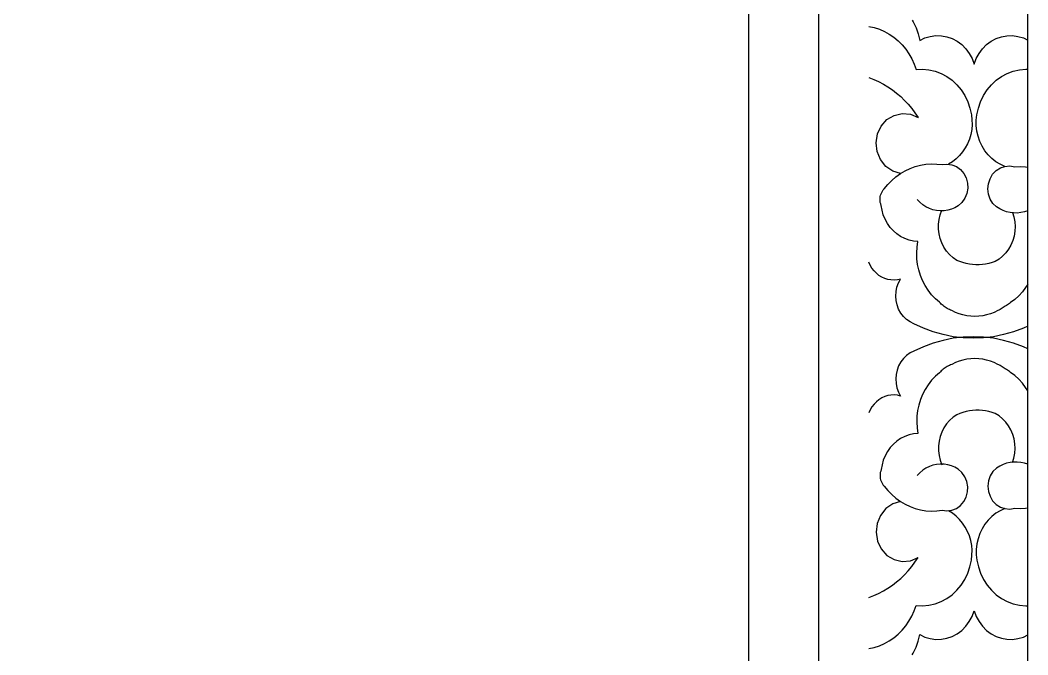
# Model space of a CAD drawing. Extents: x 1188826 to 1909461, y 608442 to 1651179.
# Drawn here: x 1660401.7 to 1660852.5, y 1029135.4 to 1029419.3 of the extents above; entities that cross this region are included whole.
import ezdxf

# ---------------------------------------------------------------- set-up
doc = ezdxf.new("R2010")
doc.units = 0
doc.header["$LTSCALE"] = 1000
doc.header["$MEASUREMENT"] = 0
doc.layers.add('窗', color=4, linetype='Continuous')
doc.layers.add('立面线', color=40, linetype='Continuous')

# ---------------------------------------------------------------- blocks, each defined once
blk = doc.blocks.new('EHYTERHT5EHTER')
at = {"layer": '窗', "ltscale": 3}
blk.add_lwpolyline([(76049.19, -231660.6), (77243.13, -231660.6), (77243.13, -233330.6), (76049.19, -233330.6)], close=True, dxfattribs=at)

msp = doc.modelspace()

# ---------------------------------------------------------------- linework, layer by layer
at = {"layer": '立面线'}
for p, q in [((1660727.68, 1028413.42), (1660727.66, 1032663.42)), ((1660758.89, 1032633.42), (1660758.89, 1028443.42)), ((1660852.52, 1028443.42), (1660852.52, 1032543.42)), ((1660800.79, 1029419.28), (1660801.26, 1029418.5)), ((1660781.41, 1029416.47), (1660783.79, 1029415.96)), ((1660783.79, 1029415.96), (1660786.11, 1029415.22)), ((1660786.11, 1029415.22), (1660788.36, 1029414.25)), ((1660801.26, 1029418.5), (1660802.51, 1029415.87)), ((1660802.51, 1029415.87), (1660803.5, 1029413.1)), ((1660788.36, 1029414.25), (1660790.52, 1029413.06)), ((1660790.52, 1029413.06), (1660792.57, 1029411.66)), ((1660792.57, 1029411.66), (1660794.5, 1029410.07)), ((1660803.5, 1029413.1), (1660804.23, 1029410.25)), ((1660804.23, 1029410.25), (1660806.5, 1029411.33)), ((1660806.5, 1029411.33), (1660808.89, 1029412.04)), ((1660808.89, 1029412.04), (1660811.36, 1029412.37)), ((1660811.36, 1029412.37), (1660813.84, 1029412.31)), ((1660813.84, 1029412.31), (1660816.29, 1029411.87)), ((1660816.29, 1029411.87), (1660818.65, 1029411.05)), ((1660818.65, 1029411.05), (1660820.88, 1029409.86)), ((1660836.13, 1029409.86), (1660838.36, 1029411.05)), ((1660838.36, 1029411.05), (1660840.72, 1029411.87)), ((1660840.72, 1029411.87), (1660843.17, 1029412.31)), ((1660843.17, 1029412.31), (1660845.65, 1029412.37)), ((1660845.65, 1029412.37), (1660848.11, 1029412.04)), ((1660848.11, 1029412.04), (1660850.51, 1029411.33)), ((1660850.51, 1029411.33), (1660852.52, 1029410.37)), ((1660794.5, 1029410.07), (1660796.27, 1029408.29)), ((1660796.27, 1029408.29), (1660797.9, 1029406.35)), ((1660797.9, 1029406.35), (1660799.34, 1029404.25)), ((1660820.88, 1029409.86), (1660822.93, 1029408.34)), ((1660822.93, 1029408.34), (1660824.75, 1029406.52)), ((1660824.75, 1029406.52), (1660826.31, 1029404.44)), ((1660830.7, 1029404.44), (1660832.26, 1029406.52)), ((1660832.26, 1029406.52), (1660834.08, 1029408.34)), ((1660834.08, 1029408.34), (1660836.13, 1029409.86)), ((1660799.34, 1029404.25), (1660800.61, 1029402.02)), ((1660800.61, 1029402.02), (1660801.68, 1029399.67)), ((1660826.31, 1029404.44), (1660827.57, 1029402.13)), ((1660827.57, 1029402.13), (1660828.5, 1029399.65)), ((1660828.5, 1029399.65), (1660829.44, 1029402.13)), ((1660829.44, 1029402.13), (1660830.7, 1029404.44)), ((1660801.68, 1029399.67), (1660802.54, 1029397.22)), ((1660802.54, 1029397.22), (1660805.39, 1029397.36)), ((1660805.39, 1029397.36), (1660808.23, 1029397.1)), ((1660808.23, 1029397.1), (1660811.02, 1029396.46)), ((1660845.99, 1029396.46), (1660848.78, 1029397.1)), ((1660848.78, 1029397.1), (1660851.62, 1029397.36)), ((1660851.62, 1029397.36), (1660852.52, 1029397.31)), ((1660781.41, 1029393.61), (1660783.62, 1029392.77)), ((1660783.62, 1029392.77), (1660785.77, 1029391.81)), ((1660811.02, 1029396.46), (1660813.71, 1029395.45)), ((1660813.71, 1029395.45), (1660816.27, 1029394.08)), ((1660816.27, 1029394.08), (1660818.64, 1029392.38)), ((1660818.64, 1029392.38), (1660820.8, 1029390.36)), ((1660836.21, 1029390.36), (1660838.37, 1029392.38)), ((1660838.37, 1029392.38), (1660840.74, 1029394.08)), ((1660840.74, 1029394.08), (1660843.29, 1029395.45)), ((1660843.29, 1029395.45), (1660845.99, 1029396.46)), ((1660785.77, 1029391.81), (1660787.88, 1029390.71)), ((1660787.88, 1029390.71), (1660789.92, 1029389.49)), ((1660789.92, 1029389.49), (1660791.9, 1029388.14)), ((1660791.9, 1029388.14), (1660793.81, 1029386.68)), ((1660820.8, 1029390.36), (1660822.7, 1029388.08)), ((1660822.7, 1029388.08), (1660824.32, 1029385.55)), ((1660832.68, 1029385.55), (1660834.31, 1029388.08)), ((1660834.31, 1029388.08), (1660836.21, 1029390.36)), ((1660793.81, 1029386.68), (1660795.63, 1029385.11)), ((1660795.63, 1029385.11), (1660797.37, 1029383.42)), ((1660797.37, 1029383.42), (1660799.02, 1029381.64)), ((1660824.32, 1029385.55), (1660825.64, 1029382.82)), ((1660831.37, 1029382.82), (1660832.68, 1029385.55)), ((1660799.02, 1029381.64), (1660800.58, 1029379.76)), ((1660800.58, 1029379.76), (1660802.03, 1029377.78)), ((1660825.64, 1029382.82), (1660826.63, 1029379.93)), ((1660826.63, 1029379.93), (1660827.27, 1029376.93)), ((1660829.74, 1029376.93), (1660830.38, 1029379.93)), ((1660830.38, 1029379.93), (1660831.37, 1029382.82)), ((1660786.92, 1029371.92), (1660789.48, 1029374.78)), ((1660789.48, 1029374.78), (1660792.7, 1029376.71)), ((1660792.7, 1029376.71), (1660796.3, 1029377.54)), ((1660796.3, 1029377.54), (1660799.97, 1029377.2)), ((1660799.97, 1029377.2), (1660803.38, 1029375.72)), ((1660802.03, 1029377.78), (1660803.38, 1029375.72)), ((1660827.27, 1029376.93), (1660827.53, 1029374.74)), ((1660827.53, 1029374.74), (1660827.57, 1029372.54)), ((1660829.46, 1029372.11), (1660829.47, 1029374.53)), ((1660829.47, 1029374.53), (1660829.74, 1029376.93)), ((1660785.25, 1029368.39), (1660786.92, 1029371.92)), ((1660827.39, 1029370.34), (1660826.99, 1029368.17)), ((1660827.57, 1029372.54), (1660827.39, 1029370.34)), ((1660829.71, 1029369.7), (1660829.46, 1029372.11)), ((1660830.23, 1029367.34), (1660829.71, 1029369.7)), ((1660784.61, 1029364.48), (1660785.25, 1029368.39)), ((1660826.38, 1029366.06), (1660825.56, 1029364.04)), ((1660826.99, 1029368.17), (1660826.38, 1029366.06)), ((1660831, 1029365.07), (1660830.23, 1029367.34)), ((1660832.02, 1029362.91), (1660831, 1029365.07)), ((1660785.05, 1029360.53), (1660784.61, 1029364.48)), ((1660824.54, 1029362.12), (1660823.34, 1029360.34)), ((1660825.56, 1029364.04), (1660824.54, 1029362.12)), ((1660833.26, 1029360.89), (1660832.02, 1029362.91)), ((1660834.72, 1029359.05), (1660833.26, 1029360.89)), ((1660786.53, 1029356.9), (1660785.05, 1029360.53)), ((1660788.94, 1029353.89), (1660786.53, 1029356.9)), ((1660820.44, 1029357.23), (1660818.77, 1029355.95)), ((1660821.97, 1029358.7), (1660820.44, 1029357.23)), ((1660823.34, 1029360.34), (1660821.97, 1029358.7)), ((1660836.37, 1029357.41), (1660834.72, 1029359.05)), ((1660838.18, 1029355.98), (1660836.37, 1029357.41)), ((1660792.05, 1029351.78), (1660788.94, 1029353.89)), ((1660795.6, 1029350.73), (1660792.05, 1029351.78)), ((1660795.6, 1029350.73), (1660797.65, 1029351.93)), ((1660797.65, 1029351.93), (1660799.87, 1029352.97)), ((1660799.87, 1029352.97), (1660802.17, 1029353.81)), ((1660802.17, 1029353.81), (1660804.52, 1029354.43)), ((1660804.52, 1029354.43), (1660806.92, 1029354.82)), ((1660806.92, 1029354.82), (1660809.34, 1029354.99)), ((1660809.34, 1029354.99), (1660811.76, 1029354.93)), ((1660811.76, 1029354.93), (1660814.17, 1029354.65)), ((1660814.17, 1029354.65), (1660816.34, 1029354.9)), ((1660816.34, 1029354.9), (1660818.5, 1029354.6)), ((1660818.77, 1029355.95), (1660816.99, 1029354.87)), ((1660818.5, 1029354.6), (1660820.55, 1029353.78)), ((1660820.55, 1029353.78), (1660822.36, 1029352.47)), ((1660822.36, 1029352.47), (1660823.84, 1029350.74)), ((1660836.78, 1029350.36), (1660838.35, 1029351.99)), ((1660840.14, 1029354.8), (1660838.18, 1029355.98)), ((1660838.35, 1029351.99), (1660840.22, 1029353.19)), ((1660842.22, 1029353.88), (1660840.14, 1029354.8)), ((1660840.22, 1029353.19), (1660842.22, 1029353.88)), ((1660842.22, 1029353.88), (1660842.3, 1029353.89)), ((1660842.3, 1029353.89), (1660844.48, 1029354.06)), ((1660844.48, 1029354.06), (1660846.63, 1029353.68)), ((1660846.63, 1029353.68), (1660849.05, 1029353.82)), ((1660849.05, 1029353.82), (1660851.48, 1029353.74)), ((1660851.48, 1029353.74), (1660852.52, 1029353.6)), ((1660789.85, 1029345.8), (1660791.61, 1029347.6)), ((1660791.61, 1029347.6), (1660793.5, 1029349.23)), ((1660793.5, 1029349.23), (1660795.52, 1029350.67)), ((1660795.52, 1029350.67), (1660795.6, 1029350.73)), ((1660823.84, 1029350.74), (1660824.91, 1029348.69)), ((1660824.91, 1029348.69), (1660825.52, 1029346.43)), ((1660834.88, 1029346.15), (1660835.6, 1029348.37)), ((1660835.6, 1029348.37), (1660836.78, 1029350.36)), ((1660787.12, 1029342.25), (1660787.44, 1029342.82)), ((1660787.44, 1029342.82), (1660787.82, 1029343.35)), ((1660787.82, 1029343.35), (1660788.24, 1029343.84)), ((1660788.24, 1029343.84), (1660789.85, 1029345.8)), ((1660825.63, 1029344.08), (1660825.23, 1029341.77)), ((1660825.52, 1029346.43), (1660825.63, 1029344.08)), ((1660834.65, 1029343.81), (1660834.88, 1029346.15)), ((1660834.93, 1029341.48), (1660834.65, 1029343.81)), ((1660786.38, 1029339.03), (1660786.41, 1029339.7)), ((1660786.42, 1029338.37), (1660786.38, 1029339.03)), ((1660786.41, 1029339.7), (1660786.49, 1029340.36)), ((1660786.52, 1029337.71), (1660786.42, 1029338.37)), ((1660786.49, 1029340.36), (1660786.64, 1029341.01)), ((1660786.64, 1029341.01), (1660786.85, 1029341.64)), ((1660786.85, 1029341.64), (1660787.12, 1029342.25)), ((1660804.16, 1029337.83), (1660802.95, 1029339.08)), ((1660824.35, 1029339.61), (1660823.04, 1029337.74)), ((1660825.23, 1029341.77), (1660824.35, 1029339.61)), ((1660835.7, 1029339.28), (1660834.93, 1029341.48)), ((1660836.91, 1029337.33), (1660835.7, 1029339.28)), ((1660786.68, 1029337.06), (1660786.52, 1029337.71)), ((1660786.9, 1029336.44), (1660786.68, 1029337.06)), ((1660787.27, 1029334.29), (1660786.9, 1029336.44)), ((1660787.86, 1029332.21), (1660787.27, 1029334.29)), ((1660805.49, 1029336.73), (1660804.16, 1029337.83)), ((1660806.93, 1029335.8), (1660805.49, 1029336.73)), ((1660808.45, 1029335.06), (1660806.93, 1029335.8)), ((1660810.05, 1029334.5), (1660808.45, 1029335.06)), ((1660811.69, 1029334.14), (1660810.05, 1029334.5)), ((1660813.36, 1029333.99), (1660811.69, 1029334.14)), ((1660813.35, 1029332.24), (1660814.09, 1029334.25)), ((1660815.03, 1029334.04), (1660813.36, 1029333.99)), ((1660816.69, 1029334.3), (1660815.03, 1029334.04)), ((1660818.31, 1029334.75), (1660816.69, 1029334.3)), ((1660819.87, 1029335.4), (1660818.31, 1029334.75)), ((1660821.36, 1029336.24), (1660819.87, 1029335.4)), ((1660823.04, 1029337.74), (1660821.36, 1029336.24)), ((1660838.52, 1029335.73), (1660836.91, 1029337.33)), ((1660839.93, 1029334.85), (1660838.52, 1029335.73)), ((1660841.42, 1029334.14), (1660839.93, 1029334.85)), ((1660842.97, 1029333.6), (1660841.42, 1029334.14)), ((1660844.56, 1029333.23), (1660842.97, 1029333.6)), ((1660851.03, 1029333.56), (1660849.44, 1029333.21)), ((1660852.52, 1029334.06), (1660851.03, 1029333.56)), ((1660788.68, 1029330.22), (1660787.86, 1029332.21)), ((1660789.71, 1029328.35), (1660788.68, 1029330.22)), ((1660812.59, 1029328.02), (1660812.85, 1029330.16)), ((1660812.85, 1029330.16), (1660813.35, 1029332.24)), ((1660846.18, 1029333.04), (1660844.56, 1029333.23)), ((1660845.67, 1029333.31), (1660846.31, 1029331.26)), ((1660847.81, 1029333.03), (1660846.18, 1029333.04)), ((1660846.31, 1029331.26), (1660846.7, 1029329.15)), ((1660846.7, 1029329.15), (1660846.85, 1029327)), ((1660849.44, 1029333.21), (1660847.81, 1029333.03)), ((1660790.93, 1029326.62), (1660789.71, 1029328.35)), ((1660792.34, 1029325.06), (1660790.93, 1029326.62)), ((1660793.91, 1029323.68), (1660792.34, 1029325.06)), ((1660812.58, 1029325.87), (1660812.59, 1029328.02)), ((1660812.82, 1029323.73), (1660812.58, 1029325.87)), ((1660846.75, 1029324.85), (1660846.4, 1029322.73)), ((1660846.85, 1029327), (1660846.75, 1029324.85)), ((1660795.62, 1029322.52), (1660793.91, 1029323.68)), ((1660797.44, 1029321.58), (1660795.62, 1029322.52)), ((1660799.35, 1029320.88), (1660797.44, 1029321.58)), ((1660801.33, 1029320.43), (1660799.35, 1029320.88)), ((1660803.34, 1029320.24), (1660801.33, 1029320.43)), ((1660802.97, 1029317.71), (1660803.34, 1029320.24)), ((1660813.31, 1029321.64), (1660812.82, 1029323.73)), ((1660814.04, 1029319.63), (1660813.31, 1029321.64)), ((1660845.8, 1029320.67), (1660844.98, 1029318.71)), ((1660846.4, 1029322.73), (1660845.8, 1029320.67)), ((1660802.82, 1029315.15), (1660802.97, 1029317.71)), ((1660814.99, 1029317.74), (1660814.04, 1029319.63)), ((1660816.16, 1029315.99), (1660814.99, 1029317.74)), ((1660817.52, 1029314.41), (1660816.16, 1029315.99)), ((1660843.93, 1029316.88), (1660842.67, 1029315.2)), ((1660844.98, 1029318.71), (1660843.93, 1029316.88)), ((1660782.02, 1029309.69), (1660781.41, 1029311.1)), ((1660802.91, 1029312.6), (1660802.82, 1029315.15)), ((1660803.21, 1029310.06), (1660802.91, 1029312.6)), ((1660819.05, 1029313.03), (1660817.52, 1029314.41)), ((1660820.73, 1029311.86), (1660819.05, 1029313.03)), ((1660822.1, 1029311.29), (1660820.73, 1029311.86)), ((1660823.5, 1029310.82), (1660822.1, 1029311.29)), ((1660837.89, 1029311.35), (1660836.5, 1029310.87)), ((1660839.63, 1029312.41), (1660837.89, 1029311.35)), ((1660841.23, 1029313.7), (1660839.63, 1029312.41)), ((1660842.67, 1029315.2), (1660841.23, 1029313.7)), ((1660782.79, 1029308.37), (1660782.02, 1029309.69)), ((1660783.7, 1029307.16), (1660782.79, 1029308.37)), ((1660784.74, 1029306.09), (1660783.7, 1029307.16)), ((1660803.74, 1029307.56), (1660803.21, 1029310.06)), ((1660804.48, 1029305.13), (1660803.74, 1029307.56)), ((1660824.92, 1029310.44), (1660823.5, 1029310.82)), ((1660826.36, 1029310.15), (1660824.92, 1029310.44)), ((1660827.81, 1029309.96), (1660826.36, 1029310.15)), ((1660829.27, 1029309.87), (1660827.81, 1029309.96)), ((1660830.73, 1029309.88), (1660829.27, 1029309.87)), ((1660832.19, 1029309.98), (1660830.73, 1029309.88)), ((1660833.65, 1029310.18), (1660832.19, 1029309.98)), ((1660835.08, 1029310.47), (1660833.65, 1029310.18)), ((1660836.5, 1029310.87), (1660835.08, 1029310.47)), ((1660785.9, 1029305.15), (1660784.74, 1029306.09)), ((1660787.15, 1029304.38), (1660785.9, 1029305.15)), ((1660788.48, 1029303.77), (1660787.15, 1029304.38)), ((1660789.86, 1029303.34), (1660788.48, 1029303.77)), ((1660791.29, 1029303.1), (1660789.86, 1029303.34)), ((1660792.73, 1029303.05), (1660791.29, 1029303.1)), ((1660794.17, 1029303.19), (1660792.73, 1029303.05)), ((1660795.58, 1029303.51), (1660794.17, 1029303.19)), ((1660794.64, 1029301.76), (1660795.58, 1029303.51)), ((1660805.44, 1029302.79), (1660804.48, 1029305.13)), ((1660806.59, 1029300.56), (1660805.44, 1029302.79)), ((1660793.42, 1029295.89), (1660793.55, 1029297.91)), ((1660793.55, 1029297.91), (1660793.96, 1029299.88)), ((1660793.96, 1029299.88), (1660794.64, 1029301.76)), ((1660807.94, 1029298.45), (1660806.59, 1029300.56)), ((1660809.47, 1029296.49), (1660807.94, 1029298.45)), ((1660850.08, 1029297.71), (1660848.43, 1029295.93)), ((1660851.54, 1029299.66), (1660850.08, 1029297.71)), ((1660852.52, 1029301.26), (1660851.54, 1029299.66)), ((1660793.57, 1029293.87), (1660793.42, 1029295.89)), ((1660794.01, 1029291.91), (1660793.57, 1029293.87)), ((1660811.16, 1029294.7), (1660809.47, 1029296.49)), ((1660813, 1029293.08), (1660811.16, 1029294.7)), ((1660813.4, 1029292.69), (1660813, 1029293.08)), ((1660844.7, 1029292.96), (1660844.26, 1029292.61)), ((1660846.64, 1029294.34), (1660844.7, 1029292.96)), ((1660848.43, 1029295.93), (1660846.64, 1029294.34)), ((1660794.71, 1029290.03), (1660794.01, 1029291.91)), ((1660795.67, 1029288.3), (1660794.71, 1029290.03)), ((1660813.81, 1029292.31), (1660813.4, 1029292.69)), ((1660814.23, 1029291.94), (1660813.81, 1029292.31)), ((1660814.66, 1029291.59), (1660814.23, 1029291.94)), ((1660815.1, 1029291.25), (1660814.66, 1029291.59)), ((1660815.56, 1029290.93), (1660815.1, 1029291.25)), ((1660816.02, 1029290.62), (1660815.56, 1029290.93)), ((1660816.49, 1029290.34), (1660816.02, 1029290.62)), ((1660816.97, 1029290.07), (1660816.49, 1029290.34)), ((1660817.46, 1029289.81), (1660816.97, 1029290.07)), ((1660817.95, 1029289.58), (1660817.46, 1029289.81)), ((1660818.45, 1029289.36), (1660817.95, 1029289.58)), ((1660820.09, 1029288.59), (1660818.45, 1029289.36)), ((1660821.77, 1029287.95), (1660820.09, 1029288.59)), ((1660837.48, 1029288.59), (1660835.8, 1029287.95)), ((1660839.11, 1029289.36), (1660837.48, 1029288.59)), ((1660839.6, 1029289.61), (1660839.11, 1029289.36)), ((1660840.09, 1029289.87), (1660839.6, 1029289.61)), ((1660840.57, 1029290.14), (1660840.09, 1029289.87)), ((1660841.05, 1029290.42), (1660840.57, 1029290.14)), ((1660841.52, 1029290.71), (1660841.05, 1029290.42)), ((1660841.99, 1029291), (1660841.52, 1029290.71)), ((1660842.45, 1029291.31), (1660841.99, 1029291)), ((1660842.91, 1029291.62), (1660842.45, 1029291.31)), ((1660843.37, 1029291.94), (1660842.91, 1029291.62)), ((1660843.82, 1029292.27), (1660843.37, 1029291.94)), ((1660844.26, 1029292.61), (1660843.82, 1029292.27)), ((1660796.86, 1029286.73), (1660795.67, 1029288.3)), ((1660798.25, 1029285.38), (1660796.86, 1029286.73)), ((1660799.82, 1029284.28), (1660798.25, 1029285.38)), ((1660801.53, 1029283.44), (1660799.82, 1029284.28)), ((1660823.49, 1029287.45), (1660821.77, 1029287.95)), ((1660825.24, 1029287.1), (1660823.49, 1029287.45)), ((1660827, 1029286.88), (1660825.24, 1029287.1)), ((1660828.78, 1029286.81), (1660827, 1029286.88)), ((1660830.56, 1029286.88), (1660828.78, 1029286.81)), ((1660832.33, 1029287.1), (1660830.56, 1029286.88)), ((1660834.08, 1029287.45), (1660832.33, 1029287.1)), ((1660835.8, 1029287.95), (1660834.08, 1029287.45)), ((1660805.83, 1029281.51), (1660801.53, 1029283.48)), ((1660810.21, 1029279.89), (1660805.83, 1029281.51)), ((1660814.64, 1029278.62), (1660810.21, 1029279.89)), ((1660846.14, 1029279.89), (1660841.7, 1029278.62)), ((1660850.52, 1029281.51), (1660846.14, 1029279.89)), ((1660852.52, 1029282.43), (1660850.52, 1029281.51)), ((1660814.64, 1029276.07), (1660810.21, 1029274.81)), ((1660819.13, 1029277.71), (1660814.64, 1029278.62)), ((1660819.13, 1029276.98), (1660814.64, 1029276.07)), ((1660823.64, 1029277.16), (1660819.13, 1029277.71)), ((1660823.64, 1029277.53), (1660819.13, 1029276.98)), ((1660828.17, 1029277.71), (1660823.64, 1029277.53)), ((1660828.17, 1029276.98), (1660823.64, 1029277.16)), ((1660832.7, 1029277.53), (1660828.17, 1029277.71)), ((1660832.7, 1029277.16), (1660828.17, 1029276.98)), ((1660837.22, 1029277.71), (1660832.7, 1029277.16)), ((1660837.22, 1029276.98), (1660832.7, 1029277.53)), ((1660841.7, 1029278.62), (1660837.22, 1029277.71)), ((1660841.7, 1029276.07), (1660837.22, 1029276.98)), ((1660846.14, 1029274.81), (1660841.7, 1029276.07)), ((1660799.82, 1029270.42), (1660798.25, 1029269.31)), ((1660801.53, 1029271.26), (1660799.82, 1029270.42)), ((1660805.83, 1029273.19), (1660801.53, 1029271.22)), ((1660810.21, 1029274.81), (1660805.83, 1029273.19)), ((1660850.52, 1029273.19), (1660846.14, 1029274.81)), ((1660852.52, 1029272.27), (1660850.52, 1029273.19)), ((1660795.67, 1029266.4), (1660794.71, 1029264.66)), ((1660796.86, 1029267.96), (1660795.67, 1029266.4)), ((1660798.25, 1029269.31), (1660796.86, 1029267.96)), ((1660820.09, 1029266.1), (1660818.45, 1029265.34)), ((1660821.77, 1029266.74), (1660820.09, 1029266.1)), ((1660823.49, 1029267.24), (1660821.77, 1029266.74)), ((1660825.24, 1029267.6), (1660823.49, 1029267.24)), ((1660827, 1029267.81), (1660825.24, 1029267.6)), ((1660828.78, 1029267.88), (1660827, 1029267.81)), ((1660830.56, 1029267.81), (1660828.78, 1029267.88)), ((1660832.33, 1029267.6), (1660830.56, 1029267.81)), ((1660834.08, 1029267.24), (1660832.33, 1029267.6)), ((1660835.8, 1029266.74), (1660834.08, 1029267.24)), ((1660837.48, 1029266.1), (1660835.8, 1029266.74)), ((1660839.11, 1029265.34), (1660837.48, 1029266.1)), ((1660794.01, 1029262.79), (1660793.57, 1029260.82)), ((1660794.71, 1029264.66), (1660794.01, 1029262.79)), ((1660813, 1029261.61), (1660811.16, 1029260)), ((1660813.4, 1029262.01), (1660813, 1029261.61)), ((1660813.81, 1029262.39), (1660813.4, 1029262.01)), ((1660814.23, 1029262.76), (1660813.81, 1029262.39)), ((1660814.66, 1029263.11), (1660814.23, 1029262.76)), ((1660815.1, 1029263.45), (1660814.66, 1029263.11)), ((1660815.56, 1029263.77), (1660815.1, 1029263.45)), ((1660816.02, 1029264.07), (1660815.56, 1029263.77)), ((1660816.49, 1029264.36), (1660816.02, 1029264.07)), ((1660816.97, 1029264.63), (1660816.49, 1029264.36)), ((1660817.46, 1029264.88), (1660816.97, 1029264.63)), ((1660817.95, 1029265.12), (1660817.46, 1029264.88)), ((1660818.45, 1029265.34), (1660817.95, 1029265.12)), ((1660839.6, 1029265.08), (1660839.11, 1029265.34)), ((1660840.09, 1029264.82), (1660839.6, 1029265.08)), ((1660840.57, 1029264.55), (1660840.09, 1029264.82)), ((1660841.05, 1029264.27), (1660840.57, 1029264.55)), ((1660841.52, 1029263.99), (1660841.05, 1029264.27)), ((1660841.99, 1029263.69), (1660841.52, 1029263.99)), ((1660842.45, 1029263.38), (1660841.99, 1029263.69)), ((1660842.91, 1029263.07), (1660842.45, 1029263.38)), ((1660843.37, 1029262.75), (1660842.91, 1029263.07)), ((1660843.82, 1029262.42), (1660843.37, 1029262.75)), ((1660844.26, 1029262.08), (1660843.82, 1029262.42)), ((1660844.7, 1029261.74), (1660844.26, 1029262.08)), ((1660846.64, 1029260.35), (1660844.7, 1029261.74)), ((1660793.57, 1029260.82), (1660793.42, 1029258.8)), ((1660793.42, 1029258.8), (1660793.55, 1029256.79)), ((1660809.47, 1029258.2), (1660807.94, 1029256.24)), ((1660811.16, 1029260), (1660809.47, 1029258.2)), ((1660848.43, 1029258.76), (1660846.64, 1029260.35)), ((1660850.08, 1029256.98), (1660848.43, 1029258.76)), ((1660851.54, 1029255.04), (1660850.08, 1029256.98)), ((1660793.55, 1029256.79), (1660793.96, 1029254.81)), ((1660793.96, 1029254.81), (1660794.64, 1029252.93)), ((1660794.64, 1029252.93), (1660795.58, 1029251.18)), ((1660806.59, 1029254.14), (1660805.44, 1029251.9)), ((1660807.94, 1029256.24), (1660806.59, 1029254.14)), ((1660852.52, 1029253.43), (1660851.54, 1029255.04)), ((1660784.74, 1029248.61), (1660783.7, 1029247.53)), ((1660785.9, 1029249.54), (1660784.74, 1029248.61)), ((1660787.15, 1029250.32), (1660785.9, 1029249.54)), ((1660788.48, 1029250.92), (1660787.15, 1029250.32)), ((1660789.86, 1029251.35), (1660788.48, 1029250.92)), ((1660791.29, 1029251.59), (1660789.86, 1029251.35)), ((1660792.73, 1029251.64), (1660791.29, 1029251.59)), ((1660794.17, 1029251.51), (1660792.73, 1029251.64)), ((1660795.58, 1029251.18), (1660794.17, 1029251.51)), ((1660804.48, 1029249.56), (1660803.74, 1029247.13)), ((1660805.44, 1029251.9), (1660804.48, 1029249.56)), ((1660782.02, 1029245.01), (1660781.41, 1029243.6)), ((1660782.79, 1029246.32), (1660782.02, 1029245.01)), ((1660783.7, 1029247.53), (1660782.79, 1029246.32)), ((1660803.21, 1029244.64), (1660802.91, 1029242.1)), ((1660803.74, 1029247.13), (1660803.21, 1029244.64)), ((1660822.1, 1029243.4), (1660820.73, 1029242.83)), ((1660823.5, 1029243.87), (1660822.1, 1029243.4)), ((1660824.92, 1029244.26), (1660823.5, 1029243.87)), ((1660826.36, 1029244.54), (1660824.92, 1029244.26)), ((1660827.81, 1029244.73), (1660826.36, 1029244.54)), ((1660829.27, 1029244.82), (1660827.81, 1029244.73)), ((1660830.73, 1029244.82), (1660829.27, 1029244.82)), ((1660832.19, 1029244.71), (1660830.73, 1029244.82)), ((1660833.65, 1029244.51), (1660832.19, 1029244.71)), ((1660835.08, 1029244.22), (1660833.65, 1029244.51)), ((1660836.5, 1029243.83), (1660835.08, 1029244.22)), ((1660837.89, 1029243.34), (1660836.5, 1029243.83)), ((1660839.63, 1029242.28), (1660837.89, 1029243.34)), ((1660802.91, 1029242.1), (1660802.82, 1029239.54)), ((1660802.82, 1029239.54), (1660802.97, 1029236.99)), ((1660817.52, 1029240.29), (1660816.16, 1029238.71)), ((1660819.05, 1029241.67), (1660817.52, 1029240.29)), ((1660820.73, 1029242.83), (1660819.05, 1029241.67)), ((1660841.23, 1029240.99), (1660839.63, 1029242.28)), ((1660842.67, 1029239.5), (1660841.23, 1029240.99)), ((1660843.93, 1029237.82), (1660842.67, 1029239.5)), ((1660803.34, 1029234.46), (1660801.33, 1029234.26)), ((1660802.97, 1029236.99), (1660803.34, 1029234.46)), ((1660814.04, 1029235.06), (1660813.31, 1029233.06)), ((1660814.99, 1029236.96), (1660814.04, 1029235.06)), ((1660816.16, 1029238.71), (1660814.99, 1029236.96)), ((1660844.98, 1029235.98), (1660843.93, 1029237.82)), ((1660845.8, 1029234.02), (1660844.98, 1029235.98)), ((1660793.91, 1029231.01), (1660792.34, 1029229.64)), ((1660795.62, 1029232.17), (1660793.91, 1029231.01)), ((1660797.44, 1029233.11), (1660795.62, 1029232.17)), ((1660799.35, 1029233.81), (1660797.44, 1029233.11)), ((1660801.33, 1029234.26), (1660799.35, 1029233.81)), ((1660812.82, 1029230.97), (1660812.58, 1029228.83)), ((1660813.31, 1029233.06), (1660812.82, 1029230.97)), ((1660846.4, 1029231.96), (1660845.8, 1029234.02)), ((1660846.75, 1029229.84), (1660846.4, 1029231.96)), ((1660846.85, 1029227.69), (1660846.75, 1029229.84)), ((1660789.71, 1029226.35), (1660788.68, 1029224.47)), ((1660790.93, 1029228.08), (1660789.71, 1029226.35)), ((1660792.34, 1029229.64), (1660790.93, 1029228.08)), ((1660812.58, 1029228.83), (1660812.59, 1029226.67)), ((1660812.59, 1029226.67), (1660812.85, 1029224.53)), ((1660846.31, 1029223.43), (1660846.7, 1029225.54)), ((1660846.7, 1029225.54), (1660846.85, 1029227.69)), ((1660787.86, 1029222.48), (1660787.27, 1029220.4)), ((1660788.68, 1029224.47), (1660787.86, 1029222.48)), ((1660812.85, 1029224.53), (1660813.35, 1029222.45)), ((1660813.35, 1029222.45), (1660814.09, 1029220.45)), ((1660842.97, 1029221.09), (1660841.42, 1029220.55)), ((1660844.56, 1029221.46), (1660842.97, 1029221.09)), ((1660846.18, 1029221.65), (1660844.56, 1029221.46)), ((1660845.67, 1029221.39), (1660846.31, 1029223.43)), ((1660847.81, 1029221.66), (1660846.18, 1029221.65)), ((1660849.44, 1029221.49), (1660847.81, 1029221.66)), ((1660851.03, 1029221.14), (1660849.44, 1029221.49)), ((1660852.52, 1029220.63), (1660851.03, 1029221.14)), ((1660786.42, 1029216.33), (1660786.38, 1029215.66)), ((1660786.52, 1029216.99), (1660786.42, 1029216.33)), ((1660786.68, 1029217.63), (1660786.52, 1029216.99)), ((1660786.9, 1029218.26), (1660786.68, 1029217.63)), ((1660787.27, 1029220.4), (1660786.9, 1029218.26)), ((1660804.16, 1029216.87), (1660802.95, 1029215.61)), ((1660805.49, 1029217.96), (1660804.16, 1029216.87)), ((1660806.93, 1029218.89), (1660805.49, 1029217.96)), ((1660808.45, 1029219.64), (1660806.93, 1029218.89)), ((1660810.05, 1029220.19), (1660808.45, 1029219.64)), ((1660811.69, 1029220.55), (1660810.05, 1029220.19)), ((1660813.36, 1029220.7), (1660811.69, 1029220.55)), ((1660815.03, 1029220.65), (1660813.36, 1029220.7)), ((1660816.69, 1029220.4), (1660815.03, 1029220.65)), ((1660818.31, 1029219.94), (1660816.69, 1029220.4)), ((1660819.87, 1029219.29), (1660818.31, 1029219.94)), ((1660821.36, 1029218.45), (1660819.87, 1029219.29)), ((1660823.04, 1029216.96), (1660821.36, 1029218.45)), ((1660824.35, 1029215.08), (1660823.04, 1029216.96)), ((1660836.91, 1029217.37), (1660835.7, 1029215.42)), ((1660838.52, 1029218.96), (1660836.91, 1029217.37)), ((1660839.93, 1029219.84), (1660838.52, 1029218.96)), ((1660841.42, 1029220.55), (1660839.93, 1029219.84)), ((1660786.38, 1029215.66), (1660786.41, 1029214.99)), ((1660786.41, 1029214.99), (1660786.49, 1029214.33)), ((1660786.49, 1029214.33), (1660786.64, 1029213.68)), ((1660786.64, 1029213.68), (1660786.85, 1029213.05)), ((1660786.85, 1029213.05), (1660787.12, 1029212.45)), ((1660787.12, 1029212.45), (1660787.44, 1029211.88)), ((1660787.44, 1029211.88), (1660787.82, 1029211.34)), ((1660825.23, 1029212.93), (1660824.35, 1029215.08)), ((1660825.63, 1029210.61), (1660825.23, 1029212.93)), ((1660834.93, 1029213.21), (1660834.65, 1029210.88)), ((1660835.7, 1029215.42), (1660834.93, 1029213.21)), ((1660787.82, 1029211.34), (1660788.24, 1029210.85)), ((1660788.24, 1029210.85), (1660789.85, 1029208.9)), ((1660789.85, 1029208.9), (1660791.61, 1029207.09)), ((1660824.91, 1029206), (1660825.52, 1029208.26)), ((1660825.52, 1029208.26), (1660825.63, 1029210.61)), ((1660834.65, 1029210.88), (1660834.88, 1029208.54)), ((1660834.88, 1029208.54), (1660835.6, 1029206.32)), ((1660792.05, 1029202.92), (1660788.94, 1029200.8)), ((1660791.61, 1029207.09), (1660793.5, 1029205.46)), ((1660795.6, 1029203.96), (1660792.05, 1029202.92)), ((1660793.5, 1029205.46), (1660795.52, 1029204.02)), ((1660795.52, 1029204.02), (1660795.6, 1029203.96)), ((1660795.6, 1029203.96), (1660797.65, 1029202.77)), ((1660797.65, 1029202.77), (1660799.87, 1029201.72)), ((1660822.36, 1029202.23), (1660823.84, 1029203.95)), ((1660823.84, 1029203.95), (1660824.91, 1029206)), ((1660835.6, 1029206.32), (1660836.78, 1029204.34)), ((1660836.78, 1029204.34), (1660838.35, 1029202.7)), ((1660788.94, 1029200.8), (1660786.53, 1029197.79)), ((1660799.87, 1029201.72), (1660802.17, 1029200.88)), ((1660802.17, 1029200.88), (1660804.52, 1029200.27)), ((1660804.52, 1029200.27), (1660806.92, 1029199.87)), ((1660806.92, 1029199.87), (1660809.34, 1029199.7)), ((1660809.34, 1029199.7), (1660811.76, 1029199.76)), ((1660811.76, 1029199.76), (1660814.17, 1029200.05)), ((1660814.17, 1029200.05), (1660816.34, 1029199.8)), ((1660816.34, 1029199.8), (1660818.5, 1029200.09)), ((1660818.77, 1029198.75), (1660816.99, 1029199.83)), ((1660818.5, 1029200.09), (1660820.55, 1029200.92)), ((1660820.44, 1029197.46), (1660818.77, 1029198.75)), ((1660820.55, 1029200.92), (1660822.36, 1029202.23)), ((1660838.18, 1029198.71), (1660836.37, 1029197.29)), ((1660840.14, 1029199.89), (1660838.18, 1029198.71)), ((1660838.35, 1029202.7), (1660840.22, 1029201.5)), ((1660842.22, 1029200.82), (1660840.14, 1029199.89)), ((1660840.22, 1029201.5), (1660842.22, 1029200.82)), ((1660842.22, 1029200.82), (1660842.3, 1029200.8)), ((1660842.3, 1029200.8), (1660844.48, 1029200.63)), ((1660844.48, 1029200.63), (1660846.63, 1029201.01)), ((1660846.63, 1029201.01), (1660849.05, 1029200.87)), ((1660849.05, 1029200.87), (1660851.48, 1029200.96)), ((1660851.48, 1029200.96), (1660852.52, 1029201.09)), ((1660785.05, 1029194.16), (1660784.61, 1029190.22)), ((1660786.53, 1029197.79), (1660785.05, 1029194.16)), ((1660821.97, 1029195.99), (1660820.44, 1029197.46)), ((1660823.34, 1029194.36), (1660821.97, 1029195.99)), ((1660824.54, 1029192.57), (1660823.34, 1029194.36)), ((1660833.26, 1029193.8), (1660832.02, 1029191.78)), ((1660834.72, 1029195.64), (1660833.26, 1029193.8)), ((1660836.37, 1029197.29), (1660834.72, 1029195.64)), ((1660784.61, 1029190.22), (1660785.25, 1029186.31)), ((1660825.56, 1029190.65), (1660824.54, 1029192.57)), ((1660826.38, 1029188.63), (1660825.56, 1029190.65)), ((1660831, 1029189.62), (1660830.23, 1029187.35)), ((1660832.02, 1029191.78), (1660831, 1029189.62)), ((1660785.25, 1029186.31), (1660786.92, 1029182.77)), ((1660826.99, 1029186.52), (1660826.38, 1029188.63)), ((1660827.39, 1029184.36), (1660826.99, 1029186.52)), ((1660829.71, 1029184.99), (1660829.46, 1029182.59)), ((1660830.23, 1029187.35), (1660829.71, 1029184.99)), ((1660786.92, 1029182.77), (1660789.48, 1029179.91)), ((1660827.57, 1029182.16), (1660827.39, 1029184.36)), ((1660827.53, 1029179.95), (1660827.57, 1029182.16)), ((1660829.46, 1029182.59), (1660829.47, 1029180.16)), ((1660789.48, 1029179.91), (1660792.7, 1029177.99)), ((1660792.7, 1029177.99), (1660796.3, 1029177.16)), ((1660796.3, 1029177.16), (1660799.97, 1029177.49)), ((1660799.97, 1029177.49), (1660803.38, 1029178.97)), ((1660800.58, 1029174.94), (1660802.03, 1029176.91)), ((1660802.03, 1029176.91), (1660803.38, 1029178.97)), ((1660826.63, 1029174.76), (1660827.27, 1029177.76)), ((1660827.27, 1029177.76), (1660827.53, 1029179.95)), ((1660829.47, 1029180.16), (1660829.74, 1029177.76)), ((1660829.74, 1029177.76), (1660830.38, 1029174.76)), ((1660795.63, 1029169.59), (1660797.37, 1029171.27)), ((1660797.37, 1029171.27), (1660799.02, 1029173.05)), ((1660799.02, 1029173.05), (1660800.58, 1029174.94)), ((1660824.32, 1029169.15), (1660825.64, 1029171.88)), ((1660825.64, 1029171.88), (1660826.63, 1029174.76)), ((1660830.38, 1029174.76), (1660831.37, 1029171.88)), ((1660831.37, 1029171.88), (1660832.68, 1029169.15)), ((1660791.9, 1029166.55), (1660793.81, 1029168.01)), ((1660793.81, 1029168.01), (1660795.63, 1029169.59)), ((1660822.7, 1029166.62), (1660824.32, 1029169.15)), ((1660832.68, 1029169.15), (1660834.31, 1029166.62)), ((1660783.62, 1029161.92), (1660785.77, 1029162.89)), ((1660785.77, 1029162.89), (1660787.88, 1029163.98)), ((1660787.88, 1029163.98), (1660789.92, 1029165.2)), ((1660789.92, 1029165.2), (1660791.9, 1029166.55)), ((1660816.27, 1029160.61), (1660818.64, 1029162.32)), ((1660818.64, 1029162.32), (1660820.8, 1029164.33)), ((1660820.8, 1029164.33), (1660822.7, 1029166.62)), ((1660834.31, 1029166.62), (1660836.21, 1029164.33)), ((1660836.21, 1029164.33), (1660838.37, 1029162.32)), ((1660838.37, 1029162.32), (1660840.74, 1029160.61)), ((1660781.41, 1029161.08), (1660783.62, 1029161.92)), ((1660808.23, 1029157.59), (1660811.02, 1029158.23)), ((1660811.02, 1029158.23), (1660813.71, 1029159.24)), ((1660813.71, 1029159.24), (1660816.27, 1029160.61)), ((1660840.74, 1029160.61), (1660843.29, 1029159.24)), ((1660843.29, 1029159.24), (1660845.99, 1029158.23)), ((1660845.99, 1029158.23), (1660848.78, 1029157.59)), ((1660800.61, 1029152.68), (1660801.68, 1029155.03)), ((1660801.68, 1029155.03), (1660802.54, 1029157.47)), ((1660802.54, 1029157.47), (1660805.39, 1029157.34)), ((1660805.39, 1029157.34), (1660808.23, 1029157.59)), ((1660827.57, 1029152.57), (1660828.5, 1029155.05)), ((1660828.5, 1029155.05), (1660829.44, 1029152.57)), ((1660848.78, 1029157.59), (1660851.62, 1029157.34)), ((1660851.62, 1029157.34), (1660852.52, 1029157.38)), ((1660797.9, 1029148.35), (1660799.34, 1029150.45)), ((1660799.34, 1029150.45), (1660800.61, 1029152.68)), ((1660824.75, 1029148.17), (1660826.31, 1029150.26)), ((1660826.31, 1029150.26), (1660827.57, 1029152.57)), ((1660829.44, 1029152.57), (1660830.7, 1029150.26)), ((1660830.7, 1029150.26), (1660832.26, 1029148.17)), ((1660792.57, 1029143.03), (1660794.5, 1029144.63)), ((1660794.5, 1029144.63), (1660796.27, 1029146.4)), ((1660796.27, 1029146.4), (1660797.9, 1029148.35)), ((1660803.5, 1029141.59), (1660804.23, 1029144.45)), ((1660804.23, 1029144.45), (1660806.5, 1029143.37)), ((1660818.65, 1029143.65), (1660820.88, 1029144.83)), ((1660820.88, 1029144.83), (1660822.93, 1029146.35)), ((1660822.93, 1029146.35), (1660824.75, 1029148.17)), ((1660832.26, 1029148.17), (1660834.08, 1029146.35)), ((1660834.08, 1029146.35), (1660836.13, 1029144.83)), ((1660836.13, 1029144.83), (1660838.36, 1029143.65)), ((1660850.51, 1029143.37), (1660852.52, 1029144.33)), ((1660786.11, 1029139.48), (1660788.36, 1029140.45)), ((1660788.36, 1029140.45), (1660790.52, 1029141.64)), ((1660790.52, 1029141.64), (1660792.57, 1029143.03)), ((1660802.51, 1029138.83), (1660803.5, 1029141.59)), ((1660806.5, 1029143.37), (1660808.89, 1029142.66)), ((1660808.89, 1029142.66), (1660811.36, 1029142.32)), ((1660811.36, 1029142.32), (1660813.84, 1029142.38)), ((1660813.84, 1029142.38), (1660816.29, 1029142.83)), ((1660816.29, 1029142.83), (1660818.65, 1029143.65)), ((1660838.36, 1029143.65), (1660840.72, 1029142.83)), ((1660840.72, 1029142.83), (1660843.17, 1029142.38)), ((1660843.17, 1029142.38), (1660845.65, 1029142.32)), ((1660845.65, 1029142.32), (1660848.11, 1029142.66)), ((1660848.11, 1029142.66), (1660850.51, 1029143.37)), ((1660781.41, 1029138.23), (1660783.79, 1029138.74)), ((1660783.79, 1029138.74), (1660786.11, 1029139.48)), ((1660800.79, 1029135.41), (1660801.26, 1029136.19)), ((1660801.26, 1029136.19), (1660802.51, 1029138.83))]:
    msp.add_line(p, q, dxfattribs=at)

# ---------------------------------------------------------------- block references
at = {"layer": '窗'}
msp.add_blockref('EHYTERHT5EHTER', (1583484.46, 1261794.02), dxfattribs=at)

doc.saveas('drawing.dxf')
